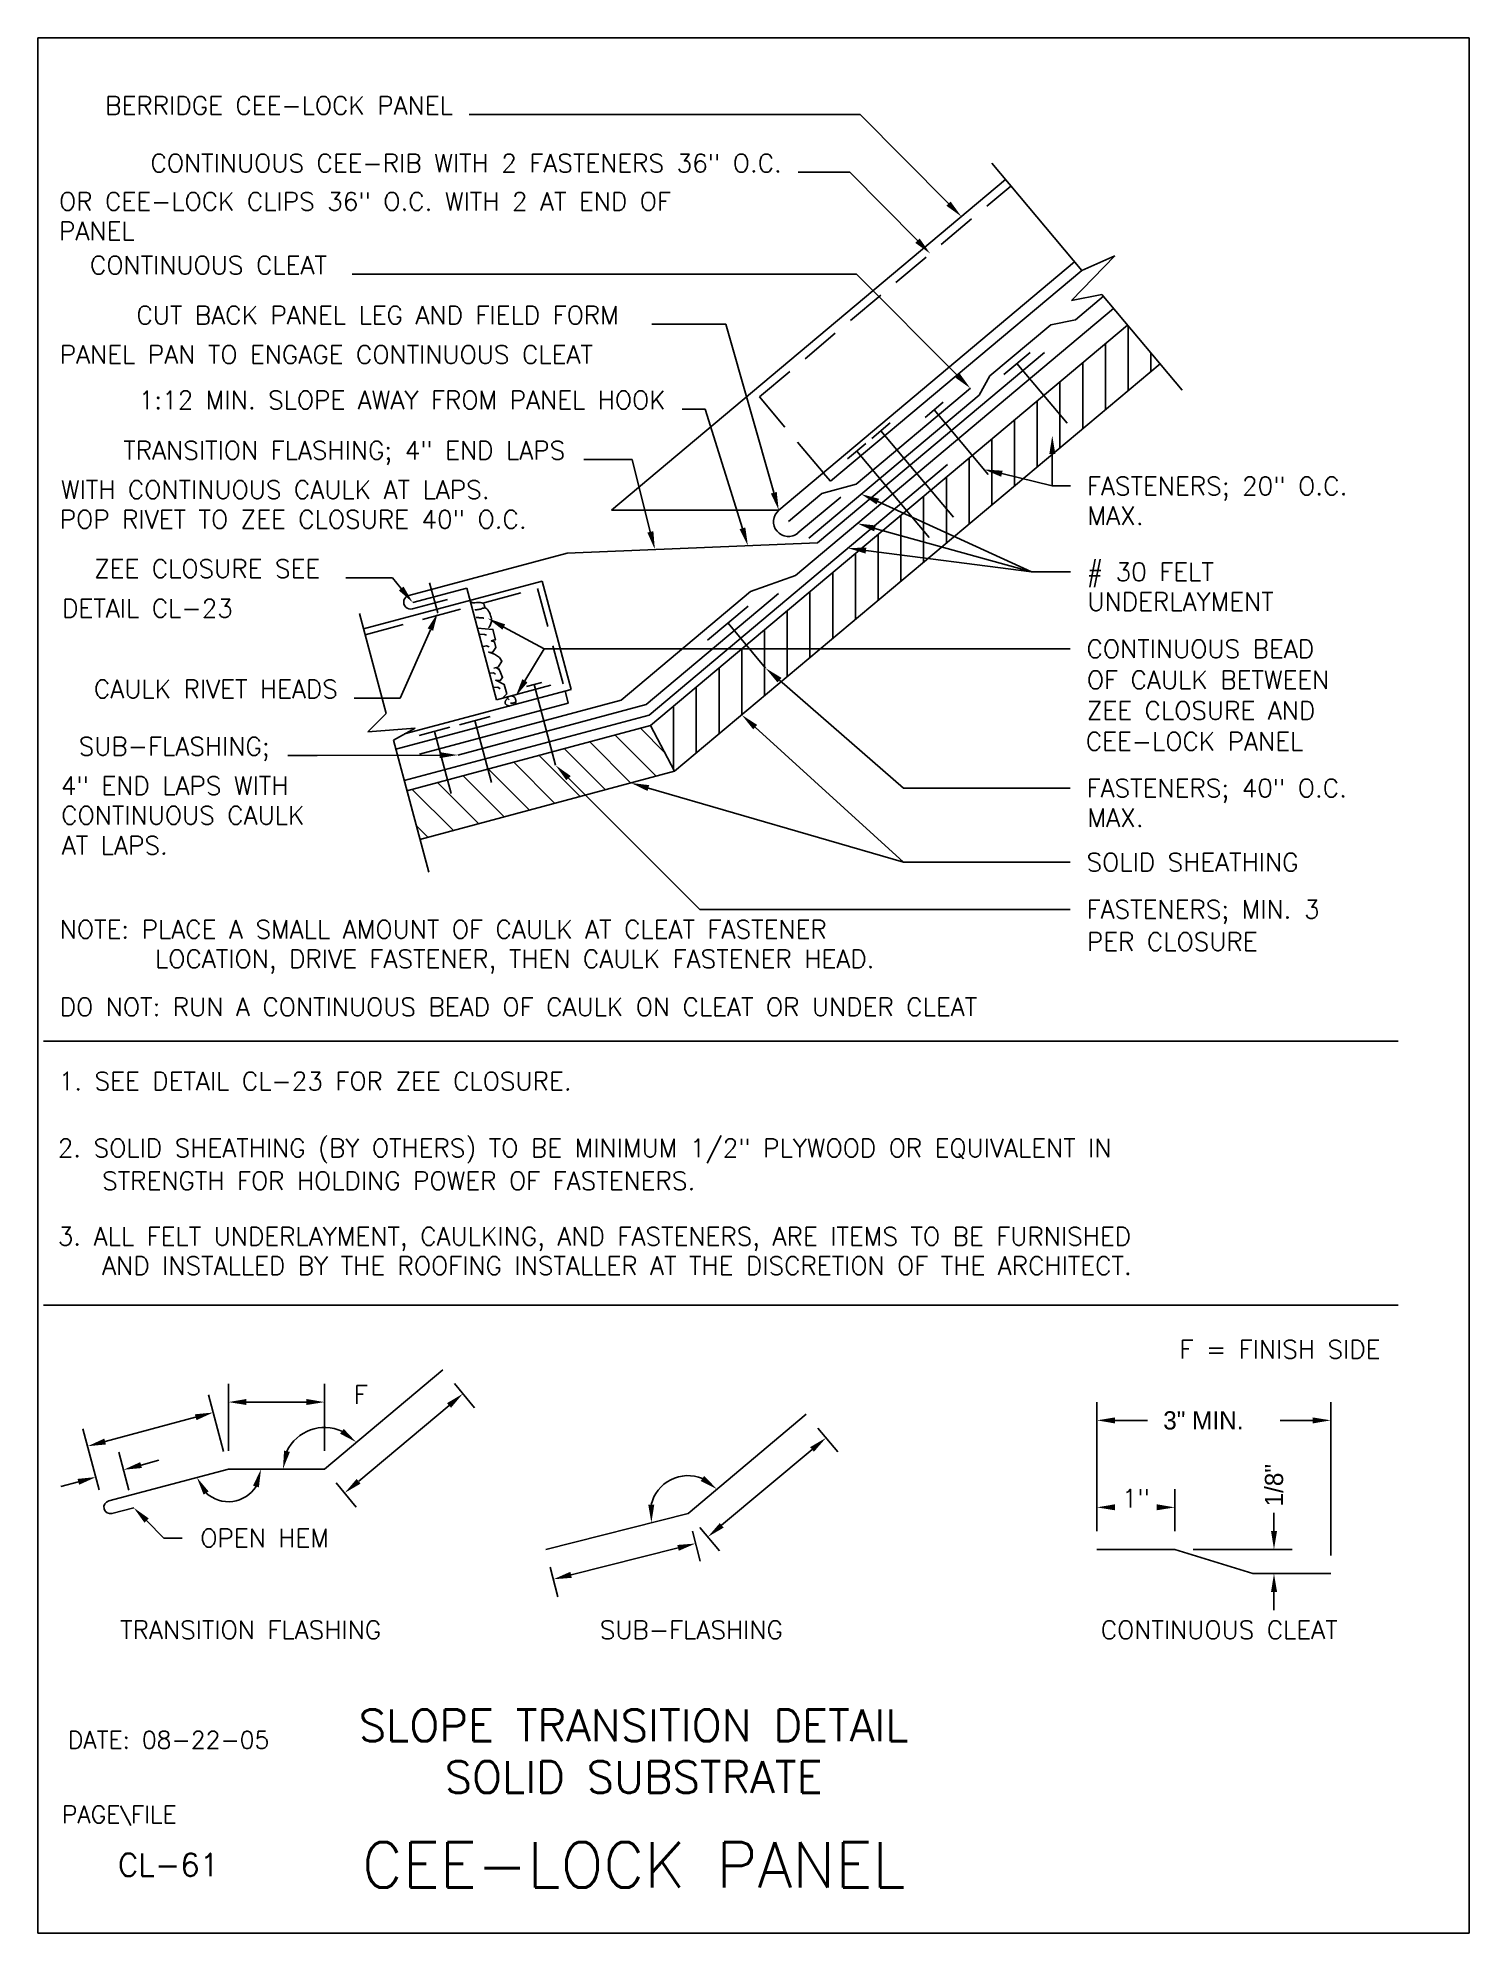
# Model space of a CAD drawing. Extents: x 0 to 7.8, y 0 to 10.4.
import ezdxf
from ezdxf.enums import TextEntityAlignment as Align

# ---------------------------------------------------------------- set-up
doc = ezdxf.new("R2010")
doc.units = 0
doc.header["$LTSCALE"] = 0.433332
doc.header["$MEASUREMENT"] = 0
doc.linetypes.add('HIDDENX2', pattern=[0.75, 0.5, -0.25])
doc.layers.get('0').update_dxf_attribs({"linetype": 'CONTINUOUS'})
for name, color, linetype in [('BORDER', 7, 'CONTINUOUS'), ('CMP-FLSH', 7, 'CONTINUOUS'), ('DIM-TXT', 7, 'CONTINUOUS'), ('STRCTR', 7, 'CONTINUOUS')]:
    doc.layers.add(name, color=color, linetype=linetype)
doc.styles.add('ROMANS', font='romans', dxfattribs={"height": 0.325})

# ---------------------------------------------------------------- blocks, each defined once
blk = doc.blocks.new('*X0')
at = {"color": 0, "linetype": 'CONTINUOUS'}
for p, q in [((18.281, 48.75), (18.281, 49.907)), ((17.875, 48.409), (17.875, 49.584)), ((17.469, 48.068), (17.469, 49.243)), ((18.688, 49.091), (18.688, 49.423)), ((17.062, 47.727), (17.062, 48.902)), ((16.656, 47.387), (16.656, 48.561)), ((16.25, 47.046), (16.25, 48.221)), ((15.844, 46.705), (15.844, 47.88)), ((15.438, 46.364), (15.438, 47.539)), ((15.031, 46.023), (15.031, 47.198)), ((14.625, 45.682), (14.625, 46.857)), ((14.219, 45.341), (14.219, 46.516)), ((13.812, 45), (13.812, 46.175)), ((13.406, 44.659), (13.406, 45.834)), ((13, 44.319), (13, 45.493)), ((12.594, 43.978), (12.594, 45.153)), ((12.188, 43.637), (12.188, 44.812)), ((11.781, 43.296), (11.781, 44.471)), ((11.375, 42.955), (11.375, 44.13)), ((10.969, 42.614), (10.969, 43.789)), ((10.562, 42.273), (10.562, 43.448)), ((10.156, 41.978), (10.156, 43.107)), ((9.75, 42.759), (9.75, 42.766))]:
    blk.add_line(p, q, dxfattribs=at)
blk = doc.blocks.new('*X1')
at = {"color": 0, "linetype": 'CONTINUOUS'}
for p, q in [((9.997, 42.285), (9.566, 42.716)), ((8.942, 41.616), (8.207, 42.351)), ((9.395, 41.738), (8.66, 42.473)), ((9.848, 41.859), (9.113, 42.594)), ((8.035, 41.374), (7.301, 42.109)), ((8.489, 41.495), (7.754, 42.23)), ((6.676, 41.009), (5.941, 41.744)), ((7.129, 41.131), (6.394, 41.866)), ((7.582, 41.252), (6.847, 41.987)), ((6.223, 40.888), (5.488, 41.623)), ((5.77, 40.767), (5.557, 40.979))]:
    blk.add_line(p, q, dxfattribs=at)

msp = doc.modelspace()

# ---------------------------------------------------------------- linework, layer by layer
at = {"color": 5, "linetype": 'CONTINUOUS'}
for p, q in [((0, 0), (0, 10.386)), ((7.843, 10.386), (0, 10.386)), ((7.843, 0), (7.843, 10.386)), ((7.843, 0), (0, 0))]:
    msp.add_line(p, q, dxfattribs=at)
at = {"layer": 'BORDER', "color": 5, "linetype": 'CONTINUOUS'}
for p, q in [((0.031, 4.888), (7.455, 4.888)), ((0.031, 3.441), (7.455, 3.441))]:
    msp.add_line(p, q, dxfattribs=at)
at = {"layer": 'CMP-FLSH', "color": 1, "linetype": 'CONTINUOUS'}
for p, q in [((5.302, 9.61), (3.143, 7.798)), ((4.06, 7.798), (5.681, 9.158)), ((4.344, 7.956), (5.721, 9.111)), ((5.517, 8.662), (4.273, 7.619)), ((4.484, 7.94), (5.11, 8.466)), ((4.304, 8.002), (4.344, 7.956)), ((4.297, 7.89), (4.484, 7.94)), ((3.143, 7.798), (4.06, 7.798)), ((4.113, 7.735), (4.297, 7.89)), ((4.165, 7.673), (4.4, 7.87)), ((2.901, 7.563), (4.273, 7.619)), ((2.901, 7.563), (2.033, 7.331)), ((1.785, 7.147), (2.763, 7.409)), ((2.763, 7.409), (2.922, 6.816)), ((2.245, 7.308), (2.053, 7.257)), ((2.351, 7.371), (2.054, 7.292)), ((2.514, 6.759), (2.351, 7.371)), ((4.059, 7.341), (3.334, 6.733)), ((2.009, 6.572), (2.922, 6.816)), ((2.811, 6.839), (2.514, 6.759)), ((2.906, 6.741), (2.889, 6.807)), ((1.961, 6.488), (2.906, 6.741)), ((2.301, 6.456), (3.334, 6.733)), ((1.571, 2.543), (2.219, 3.087)), ((3.563, 2.299), (4.211, 2.843)), ((1.044, 2.543), (0.388, 2.368)), ((1.044, 2.543), (1.571, 2.543)), ((0.406, 2.299), (0.525, 2.331)), ((2.784, 2.103), (3.563, 2.299)), ((5.804, 2.103), (6.231, 2.103)), ((6.231, 2.103), (6.658, 1.97)), ((6.658, 1.97), (7.085, 1.97))]:
    msp.add_line(p, q, dxfattribs=at)
at = {"layer": 'CMP-FLSH', "color": 9, "linetype": 'HIDDENX2'}
for p, q in [((3.955, 8.419), (5.332, 9.574)), ((3.955, 8.419), (4.304, 8.002)), ((1.793, 7.115), (2.377, 7.272)), ((2.438, 7.288), (2.738, 7.369)), ((2.738, 7.369), (2.889, 6.807))]:
    msp.add_line(p, q, dxfattribs=at)
at = {"layer": 'CMP-FLSH', "color": 6, "linetype": 'CONTINUOUS'}
for p, q in [((5.686, 8.841), (5.839, 8.97)), ((4.152, 7.44), (5.895, 8.903)), ((5.551, 8.814), (5.686, 8.841)), ((5.217, 8.534), (5.551, 8.814)), ((5.293, 8.542), (5.437, 8.662)), ((5.217, 8.534), (5.158, 8.428)), ((5.365, 8.602), (5.64, 8.274)), ((4.225, 7.645), (5.158, 8.428)), ((4.862, 8.305), (4.962, 8.389)), ((4.912, 8.347), (5.208, 7.994)), ((4.57, 8.191), (4.671, 8.276)), ((4.62, 8.233), (5.018, 7.76)), ((4.437, 8.08), (4.538, 8.164)), ((4.488, 8.122), (4.885, 7.649)), ((4.985, 8.048), (3.35, 6.675)), ((2.146, 7.4), (2.191, 7.235)), ((3.905, 7.352), (4.152, 7.44)), ((3.905, 7.352), (3.196, 6.757)), ((3.67, 7.085), (3.893, 7.272)), ((3.782, 7.178), (3.988, 6.932)), ((2.497, 7.085), (2.484, 7.082)), ((2.502, 7.077), (2.484, 7.082)), ((2.523, 6.938), (2.498, 6.932)), ((2.525, 6.927), (2.512, 6.935)), ((2.091, 6.461), (3.196, 6.757)), ((2.574, 6.767), (2.582, 6.758)), ((2.677, 6.831), (2.761, 6.853)), ((2.719, 6.842), (2.837, 6.4)), ((2.007, 6.316), (3.35, 6.675)), ((2.478, 6.667), (2.31, 6.622)), ((2.257, 6.608), (2.089, 6.563)), ((2.173, 6.585), (2.264, 6.246)), ((2.394, 6.645), (2.485, 6.305))]:
    msp.add_line(p, q, dxfattribs=at)
for points in [[(2.449, 7.262, 0), (2.449, 7.264, 0), (2.449, 7.267, 0), (2.448, 7.271, 0), (2.447, 7.274, 0), (2.446, 7.277, 0), (2.445, 7.281, 0), (2.443, 7.283, 0), (2.441, 7.286, 0), (2.439, 7.288, 0), (2.433, 7.291, 0), (2.425, 7.292, 0), (2.415, 7.292, 0), (2.404, 7.292, 0), (2.394, 7.291, 0), (2.384, 7.291, 0), (2.376, 7.293, 0), (2.37, 7.295, 0), (2.368, 7.3, 0)], [(2.47, 7.154, 0), (2.473, 7.157, 0), (2.475, 7.161, 0), (2.478, 7.166, 0), (2.48, 7.171, 0), (2.482, 7.177, 0), (2.484, 7.182, 0), (2.485, 7.187, 0), (2.486, 7.192, 0), (2.486, 7.196, 0), (2.485, 7.203, 0), (2.484, 7.211, 0), (2.481, 7.219, 0), (2.478, 7.228, 0), (2.474, 7.237, 0), (2.47, 7.245, 0), (2.466, 7.252, 0), (2.461, 7.258, 0), (2.455, 7.261, 0), (2.452, 7.262, 0), (2.447, 7.262, 0), (2.442, 7.261, 0), (2.437, 7.26, 0), (2.431, 7.258, 0), (2.426, 7.256, 0), (2.421, 7.255, 0), (2.416, 7.253, 0), (2.412, 7.253, 0), (2.41, 7.253, 0), (2.408, 7.252, 0), (2.406, 7.252, 0), (2.403, 7.252, 0), (2.401, 7.252, 0), (2.398, 7.252, 0), (2.396, 7.252, 0), (2.395, 7.253, 0), (2.394, 7.254, 0)], [(2.402, 7.21, 0), (2.406, 7.21, 0), (2.409, 7.209, 0), (2.414, 7.209, 0), (2.418, 7.208, 0), (2.423, 7.208, 0), (2.427, 7.208, 0), (2.431, 7.207, 0), (2.435, 7.207, 0), (2.438, 7.207, 0), (2.439, 7.207, 0), (2.44, 7.207, 0), (2.441, 7.207, 0), (2.442, 7.206, 0), (2.442, 7.206, 0), (2.443, 7.206, 0), (2.444, 7.206, 0), (2.444, 7.206, 0), (2.444, 7.206, 0)], [(2.497, 7.085, 0), (2.507, 7.087, 0), (2.494, 7.144, 0), (2.409, 7.152, 0)], [(2.421, 7.118, 0), (2.447, 7.117, 0), (2.458, 7.112, 0)], [(2.523, 6.938, 0), (2.543, 6.97, 0), (2.529, 6.99, 0), (2.503, 7.008, 0), (2.471, 7.02, 0), (2.492, 7.018, 0), (2.51, 7.045, 0), (2.502, 7.077, 0)], [(2.44, 7.051, 0), (2.459, 7.054, 0), (2.473, 7.049, 0)], [(2.478, 6.904, 0), (2.497, 6.906, 0), (2.507, 6.9, 0)], [(2.547, 6.768, 0), (2.57, 6.791, 0), (2.556, 6.843, 0), (2.509, 6.866, 0), (2.534, 6.864, 0), (2.547, 6.881, 0), (2.532, 6.917, 0), (2.524, 6.93, 0)], [(2.498, 6.827, 0), (2.521, 6.828, 0), (2.534, 6.819, 0)], [(2.578, 6.776, 0), (2.577, 6.775, 0), (2.577, 6.774, 0), (2.576, 6.772, 0), (2.575, 6.771, 0), (2.575, 6.77, 0), (2.574, 6.768, 0), (2.573, 6.767, 0), (2.573, 6.766, 0), (2.572, 6.765, 0), (2.571, 6.764, 0), (2.57, 6.762, 0), (2.568, 6.76, 0), (2.567, 6.759, 0), (2.565, 6.757, 0), (2.564, 6.755, 0), (2.563, 6.753, 0), (2.562, 6.752, 0), (2.561, 6.75, 0), (2.561, 6.749, 0), (2.561, 6.747, 0), (2.561, 6.746, 0), (2.561, 6.744, 0), (2.561, 6.743, 0), (2.561, 6.741, 0), (2.561, 6.74, 0), (2.561, 6.738, 0), (2.562, 6.737, 0), (2.562, 6.736, 0), (2.563, 6.735, 0), (2.564, 6.734, 0), (2.565, 6.734, 0), (2.566, 6.733, 0), (2.567, 6.732, 0), (2.568, 6.731, 0), (2.57, 6.73, 0), (2.57, 6.73, 0), (2.572, 6.729, 0), (2.573, 6.728, 0), (2.575, 6.728, 0), (2.577, 6.727, 0), (2.579, 6.726, 0), (2.581, 6.725, 0), (2.583, 6.724, 0), (2.584, 6.724, 0), (2.584, 6.724, 0)], [(2.598, 6.779, 0), (2.599, 6.779, 0), (2.601, 6.778, 0), (2.603, 6.778, 0), (2.604, 6.777, 0), (2.606, 6.776, 0), (2.608, 6.776, 0), (2.609, 6.775, 0), (2.611, 6.774, 0), (2.612, 6.773, 0), (2.613, 6.772, 0), (2.613, 6.771, 0), (2.614, 6.769, 0), (2.615, 6.767, 0), (2.616, 6.766, 0), (2.617, 6.764, 0), (2.617, 6.762, 0), (2.618, 6.761, 0), (2.618, 6.759, 0), (2.618, 6.759, 0), (2.619, 6.758, 0), (2.619, 6.757, 0), (2.619, 6.757, 0), (2.619, 6.756, 0), (2.619, 6.755, 0), (2.619, 6.754, 0), (2.619, 6.754, 0), (2.619, 6.753, 0), (2.619, 6.752, 0), (2.619, 6.751, 0), (2.619, 6.749, 0), (2.619, 6.748, 0), (2.619, 6.747, 0), (2.619, 6.745, 0), (2.619, 6.744, 0), (2.619, 6.743, 0), (2.618, 6.742, 0), (2.618, 6.741, 0), (2.617, 6.74, 0), (2.617, 6.739, 0), (2.616, 6.739, 0), (2.615, 6.738, 0), (2.614, 6.737, 0), (2.614, 6.736, 0), (2.613, 6.736, 0), (2.613, 6.736, 0)], [(2.584, 6.724, 0), (2.584, 6.724, 0), (2.584, 6.724, 0), (2.584, 6.724, 0), (2.584, 6.724, 0), (2.584, 6.724, 0), (2.584, 6.724, 0), (2.584, 6.724, 0), (2.584, 6.724, 0), (2.584, 6.724, 0)], [(2.606, 6.741, 0), (2.604, 6.741, 0), (2.602, 6.741, 0), (2.6, 6.741, 0), (2.598, 6.741, 0), (2.595, 6.741, 0), (2.593, 6.741, 0), (2.592, 6.741, 0), (2.591, 6.741, 0), (2.59, 6.741, 0)], [(2.619, 6.745, 0), (2.617, 6.745, 0), (2.616, 6.744, 0), (2.615, 6.744, 0), (2.613, 6.743, 0), (2.611, 6.743, 0), (2.61, 6.742, 0), (2.608, 6.742, 0), (2.607, 6.742, 0), (2.606, 6.741, 0)]]:
    msp.add_polyline3d(points, dxfattribs=at)
at = {"layer": 'CMP-FLSH', "color": 1, "linetype": 'CONTINUOUS'}
for centre, radius, start, end in [((4.113, 7.735), 0.0815, 130, 310), ((2.043, 7.294), 0.0381, 104.9999, 284.9999), ((0.397, 2.334), 0.0353, 105, 285)]:
    msp.add_arc(centre, radius, start, end, dxfattribs=at)
at = {"layer": 'DIM-TXT', "color": 3, "linetype": 'CONTINUOUS'}
for p, q in [((4.506, 9.966), (2.364, 9.966)), ((4.99, 9.478), (4.506, 9.966)), ((4.45, 9.65), (4.167, 9.65)), ((4.82, 9.275), (4.45, 9.65)), ((4.486, 9.091), (1.723, 9.091)), ((5.04, 8.536), (4.486, 9.091)), ((3.77, 8.817), (3.365, 8.817)), ((4.033, 7.894), (3.77, 8.817)), ((3.53, 8.352), (3.656, 8.352)), ((3.861, 7.698), (3.656, 8.352)), ((5.559, 8.106), (5.559, 7.931)), ((3.256, 8.076), (2.992, 8.076)), ((3.356, 7.679), (3.256, 8.076)), ((5.283, 7.998), (5.559, 7.931)), ((5.559, 7.931), (5.659, 7.931)), ((4.603, 7.845), (5.446, 7.46)), ((4.587, 7.698), (5.446, 7.46)), ((4.538, 7.577), (5.446, 7.46)), ((1.943, 7.428), (1.687, 7.428)), ((1.991, 7.369), (1.943, 7.428)), ((5.446, 7.46), (5.659, 7.46)), ((2.151, 7.143), (1.986, 6.768)), ((2.553, 7.157), (2.774, 7.038)), ((2.669, 6.863), (2.774, 7.038)), ((2.774, 7.038), (5.657, 7.038)), ((4.064, 6.866), (4.744, 6.275)), ((1.986, 6.768), (1.733, 6.768)), ((3.931, 6.609), (4.744, 5.869)), ((1.531, 6.454), (1.37, 6.454)), ((2.201, 6.455), (1.513, 6.454)), ((2.908, 6.329), (3.628, 5.61)), ((3.346, 6.275), (4.744, 5.869)), ((4.744, 6.275), (5.657, 6.275)), ((4.744, 5.869), (5.657, 5.869)), ((3.628, 5.61), (5.657, 5.61)), ((1.018, 2.64), (0.935, 2.949)), ((1.044, 2.643), (1.044, 3.01)), ((1.143, 2.91), (1.471, 2.91)), ((1.571, 2.643), (1.571, 3.01)), ((2.283, 3.011), (2.393, 2.879)), ((5.804, 2.203), (5.804, 2.909)), ((7.085, 2.069), (7.085, 2.909)), ((0.369, 2.694), (0.864, 2.827)), ((1.758, 2.476), (2.253, 2.891)), ((5.903, 2.81), (6.081, 2.81)), ((6.986, 2.81), (6.808, 2.81)), ((0.336, 2.43), (0.247, 2.764)), ((4.275, 2.767), (4.383, 2.638)), ((0.499, 2.428), (0.443, 2.635)), ((3.747, 2.235), (4.243, 2.65)), ((0.566, 2.565), (0.662, 2.591)), ((0.222, 2.473), (0.125, 2.447)), ((1.635, 2.467), (1.745, 2.335)), ((6.231, 2.203), (6.231, 2.433)), ((6.774, 2.203), (6.774, 2.303)), ((0.595, 2.261), (0.691, 2.165)), ((3.587, 2.203), (3.629, 2.039)), ((3.627, 2.223), (3.735, 2.094)), ((0.691, 2.165), (0.791, 2.165)), ((2.922, 1.964), (3.508, 2.111)), ((6.331, 2.103), (6.874, 2.103)), ((2.808, 2.006), (2.85, 1.843)), ((6.774, 1.87), (6.774, 1.77))]:
    msp.add_line(p, q, dxfattribs=at)
for centre, radius, start, end in [((1.571, 2.543), 0.228, 65.2751, 154.7249), ((3.563, 2.299), 0.208, 67.7813, 166.3644), ((1.044, 2.543), 0.179, 227.2941, 327.706)]:
    msp.add_arc(centre, radius, start, end, dxfattribs=at)
for points in [[(5.002, 9.489), (4.979, 9.466), (5.061, 9.407)], [(4.832, 9.287), (4.808, 9.263), (4.89, 9.204)], [(5.051, 8.548), (5.028, 8.524), (5.11, 8.466)], [(5.543, 8.106), (5.576, 8.106), (5.559, 8.206)], [(5.279, 7.981), (5.287, 8.014), (5.186, 8.021)], [(4.049, 7.898), (4.017, 7.889), (4.06, 7.798)], [(4.596, 7.83), (4.61, 7.86), (4.512, 7.886)], [(3.877, 7.703), (3.845, 7.694), (3.891, 7.603)], [(4.583, 7.682), (4.592, 7.714), (4.491, 7.725)], [(3.373, 7.683), (3.34, 7.675), (3.381, 7.583)], [(4.536, 7.56), (4.54, 7.593), (4.439, 7.59)], [(2.004, 7.379), (1.978, 7.358), (2.054, 7.292)], [(2.136, 7.15), (2.166, 7.137), (2.191, 7.235)], [(2.561, 7.172), (2.546, 7.143), (2.466, 7.205)], [(2.683, 6.854), (2.655, 6.872), (2.618, 6.777)], [(4.053, 6.854), (4.075, 6.879), (3.988, 6.932)], [(3.92, 6.597), (3.942, 6.621), (3.857, 6.676)], [(2.201, 6.472), (2.201, 6.439), (2.301, 6.456)], [(2.896, 6.318), (2.92, 6.341), (2.837, 6.4)], [(3.341, 6.259), (3.35, 6.291), (3.25, 6.303)], [(1.143, 2.927), (1.143, 2.894), (1.044, 2.91)], [(1.471, 2.927), (1.471, 2.894), (1.571, 2.91)], [(2.242, 2.904), (2.264, 2.879), (2.329, 2.956)], [(0.86, 2.843), (0.869, 2.811), (0.961, 2.853)], [(5.903, 2.826), (5.903, 2.793), (5.804, 2.81)], [(6.986, 2.826), (6.986, 2.793), (7.085, 2.81)], [(0.364, 2.71), (0.373, 2.678), (0.272, 2.668)], [(1.676, 2.763), (1.656, 2.737), (1.745, 2.69)], [(4.232, 2.663), (4.253, 2.638), (4.319, 2.714)], [(1.381, 2.637), (1.349, 2.644), (1.343, 2.543)], [(0.217, 2.489), (0.226, 2.457), (0.318, 2.499)], [(0.561, 2.581), (0.57, 2.549), (0.469, 2.539)], [(0.908, 2.403), (0.936, 2.42), (0.871, 2.497)], [(1.179, 2.452), (1.211, 2.443), (1.223, 2.543)], [(3.651, 2.505), (3.632, 2.478), (3.722, 2.433)], [(1.747, 2.489), (1.768, 2.463), (1.681, 2.412)], [(0.584, 2.249), (0.607, 2.273), (0.525, 2.331)], [(3.378, 2.348), (3.345, 2.348), (3.362, 2.249)], [(5.903, 2.35), (5.903, 2.317), (5.804, 2.333)], [(6.131, 2.35), (6.131, 2.317), (6.231, 2.333)], [(3.737, 2.247), (3.758, 2.222), (3.671, 2.171)], [(6.758, 2.203), (6.791, 2.203), (6.774, 2.103)], [(3.504, 2.127), (3.512, 2.095), (3.604, 2.135)], [(2.918, 1.98), (2.926, 1.947), (2.825, 1.939)], [(6.758, 1.87), (6.791, 1.87), (6.774, 1.97)]]:
    msp.add_solid(points, dxfattribs=at)
at = {"layer": 'STRCTR', "color": 2, "linetype": 'CONTINUOUS'}
for p, q in [((5.227, 9.699), (5.721, 9.111)), ((5.902, 9.192), (5.664, 8.947)), ((5.721, 9.111), (5.902, 9.192)), ((5.664, 8.947), (5.831, 8.979)), ((5.831, 8.979), (6.27, 8.456)), ((1.909, 6.683), (1.762, 7.232)), ((1.909, 6.683), (1.808, 6.583)), ((1.808, 6.583), (2.067, 6.604)), ((2.067, 6.604), (1.948, 6.538)), ((1.948, 6.538), (2.142, 5.814))]:
    msp.add_line(p, q, dxfattribs=at)
at = {"layer": 'STRCTR', "color": 4, "linetype": 'CONTINUOUS'}
for p, q in [((5.972, 8.811), (3.358, 6.617)), ((6.15, 8.6), (3.489, 6.367)), ((3.358, 6.617), (2.022, 6.259)), ((3.358, 6.617), (3.489, 6.367)), ((3.489, 6.367), (2.094, 5.993))]:
    msp.add_line(p, q, dxfattribs=at)

# ---------------------------------------------------------------- block references
at = {"layer": 'STRCTR', "color": 4, "linetype": 'CONTINUOUS', "xscale": 0.3066649, "yscale": 0.3066649, "zscale": 0.3066649}
for name in ['*X0', '*X1']:
    msp.add_blockref(name, (0.369, -6.497), dxfattribs=at)

# ---------------------------------------------------------------- texts
at = {"layer": 'BORDER', "color": 3, "linetype": 'CONTINUOUS', "style": 'ROMANS'}
for s, p in [('SLOPE TRANSITION DETAIL', (3.265, 1.051)), ('SOLID SUBSTRATE', (3.265, 0.768))]:
    msp.add_text(s, height=0.17442, dxfattribs=at).set_placement(p, align=Align.CENTER)
msp.add_text('DATE: 08-22-05', height=0.09478, dxfattribs=at).set_placement((0.716, 1.059), align=Align.MIDDLE)
msp.add_text('PAGE\\FILE', height=0.0948, dxfattribs=at).set_placement((0.131, 0.603))
at = {"layer": 'BORDER', "color": 2, "linetype": 'CONTINUOUS', "style": 'ROMANS'}
msp.add_text('CL-61', height=0.1246, dxfattribs=at).set_placement((0.716, 0.374), align=Align.MIDDLE)
at = {"layer": 'BORDER', "color": 5, "style": 'ROMANS'}
msp.add_text('CEE-LOCK PANEL', height=0.24917, dxfattribs=at).set_placement((3.265, 0.374), align=Align.MIDDLE)
at = {"layer": 'DIM-TXT', "color": 3, "linetype": 'CONTINUOUS', "style": 'ROMANS'}
for s, p in [('BERRIDGE CEE-LOCK PANEL', (2.274, 9.966)), ('CONTINUOUS CEE-RIB WITH 2 FASTENERS 36" O.C.', (4.077, 9.65)), ('CONTINUOUS CLEAT', (1.584, 9.091)), ('CUT BACK PANEL LEG AND FIELD FORM', (3.184, 8.817)), ('1:12 MIN. SLOPE AWAY FROM PANEL HOOK', (3.44, 8.352)), ('TRANSITION FLASHING; 4" END LAPS', (2.89, 8.076)), ('ZEE CLOSURE SEE', (1.547, 7.428)), ('CAULK RIVET HEADS', (1.644, 6.768)), ('SUB-FLASHING;', (1.27, 6.454)), ('F = FINISH SIDE', (7.358, 3.149))]:
    msp.add_text(s, height=0.09967, dxfattribs=at).set_placement(p, align=Align.RIGHT)
for s, height, p in [('OR CEE-LOCK CLIPS 36" O.C. WITH 2 AT END OF', 0.09967, (0.116, 9.44)), ('PANEL', 0.0997, (0.116, 9.278)), ('PANEL PAN TO ENGAGE CONTINUOUS CLEAT', 0.09967, (0.12, 8.601)), ('WITH CONTINUOUS CAULK AT LAPS.', 0.09967, (0.126, 7.86)), ('FASTENERS; 20" O.C.', 0.09967, (5.749, 7.881)), ('POP RIVET TO ZEE CLOSURE 40" O.C.', 0.09967, (0.12, 7.698)), ('MAX.', 0.0997, (5.752, 7.718)), ('# 30 FELT', 0.0997, (5.748, 7.41)), ('DETAIL CL-23', 0.09967, (0.133, 7.21)), ('UNDERLAYMENT', 0.09967, (5.752, 7.247)), ('CONTINUOUS BEAD', 0.09967, (5.747, 6.988)), ('OF CAULK BETWEEN', 0.09967, (5.749, 6.818)), ('ZEE CLOSURE AND', 0.09967, (5.749, 6.65)), ('CEE-LOCK PANEL', 0.09967, (5.743, 6.481)), ('4" END LAPS WITH', 0.09967, (0.126, 6.238)), ('FASTENERS; 40" O.C.', 0.09967, (5.747, 6.225)), ('CONTINUOUS CAULK', 0.09967, (0.128, 6.076)), ('MAX.', 0.0997, (5.752, 6.063)), ('AT LAPS.', 0.0997, (0.131, 5.911)), ('SOLID SHEATHING', 0.09967, (5.747, 5.819)), ('FASTENERS; MIN. 3', 0.09967, (5.747, 5.561)), ('PER CLOSURE', 0.09967, (5.749, 5.383)), ('1. SEE DETAIL CL-23 FOR ZEE CLOSURE.', 0.09967, (0.114, 4.619)), ('2. SOLID SHEATHING (BY OTHERS) TO BE MINIMUM 1/2" PLYWOOD OR EQUIVALENT IN', 0.09967, (0.109, 4.253)), ('STRENGTH FOR HOLDING POWER OF FASTENERS.', 0.09967, (0.352, 4.073)), ('3. ALL FELT UNDERLAYMENT, CAULKING, AND FASTENERS, ARE ITEMS TO BE FURNISHED', 0.09967, (0.109, 3.769)), ('AND INSTALLED BY THE ROOFING INSTALLER AT THE DISCRETION OF THE ARCHITECT.', 0.09967, (0.352, 3.608)), ('F', 0.0997, (1.731, 2.901)), ('OPEN HEM', 0.0997, (0.89, 2.115))]:
    msp.add_text(s, height=height, dxfattribs=at).set_placement(p)
at = {"layer": 'DIM-TXT', "color": 4, "linetype": 'CONTINUOUS', "style": 'ROMANS'}
for s, p in [('NOTE: PLACE A SMALL AMOUNT OF CAULK AT CLEAT FASTENER', (0.12, 5.451)), ('LOCATION, DRIVE FASTENER, THEN CAULK FASTENER HEAD.', (0.642, 5.289)), ('DO NOT: RUN A CONTINUOUS BEAD OF CAULK ON CLEAT OR UNDER CLEAT', (0.12, 5.026))]:
    msp.add_text(s, height=0.09967, dxfattribs=at).set_placement(p)
at = {"layer": 'DIM-TXT', "color": 3, "linetype": 'CONTINUOUS'}
msp.add_text('3" MIN.', height=0.0997, dxfattribs=at).set_placement((6.167, 2.76))
msp.add_text('1/8"', height=0.0997, rotation=90, dxfattribs=at).set_placement((6.824, 2.338))
at = {"layer": 'DIM-TXT', "color": 3, "linetype": 'CONTINUOUS', "style": 'ROMANS'}
msp.add_text('1"', height=0.0997, dxfattribs=at).set_placement((6.017, 2.333), align=Align.CENTER)
at = {"layer": 'DIM-TXT', "color": 4, "linetype": 'CONTINUOUS', "style": 'ROMANS'}
for s, p in [('TRANSITION FLASHING', (1.166, 1.612)), ('SUB-FLASHING', (3.581, 1.612)), ('CONTINUOUS CLEAT', (6.474, 1.612))]:
    msp.add_text(s, height=0.09967, dxfattribs=at).set_placement(p, align=Align.CENTER)

doc.saveas('drawing.dxf')
